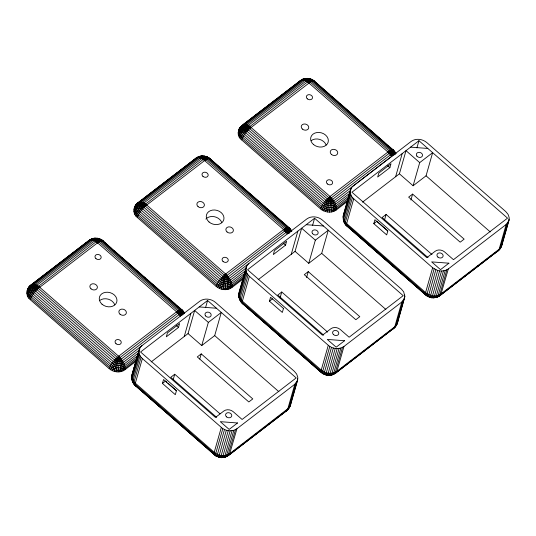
<?xml version="1.0" encoding="UTF-8"?>
<svg xmlns="http://www.w3.org/2000/svg" width="536" height="536" viewBox="0 0 536 536"><rect width="100%" height="100%" fill="white"/><g stroke="black" fill="none" stroke-linecap="round" stroke-linejoin="round"><path stroke-width="0.8" d="M139.192 349.539L132.137 374.309C131.079 378.135 131.99 382.603 135.126 385.21L216.49 455.942L215.626 455.761L215.465 455.252L215.733 453.443L222.795 428.666L142.362 358.557C138.348 355.509 137.524 348.762 141.919 345.666M136.673 360.721L124.834 369.82C120.185 373.203 113.404 372.272 109.17 368.634L30.251 299.664C32.033 294.7 35.704 290.599 39.724 287.289L97.599 242.808L98.899 238.56L100.48 239.224L97.438 238.239L95.569 238.138L96.715 239.103L97.599 242.808L176.518 311.785L180.297 316.173C182.495 314.625 182.079 311.255 180.076 309.728L101.157 240.758C99.039 238.935 95.649 238.473 93.324 240.162L35.443 284.643C33.245 286.19 33.661 289.561 35.664 291.088L114.583 360.065C116.701 361.88 120.091 362.343 122.416 360.654L199.801 301.192C204.451 297.808 211.231 298.733 215.465 302.371L294.385 371.348L296.683 374.108L297.781 377.243L297.554 380.366L290.492 405.142L289.406 407.648L287.772 409.765L228.772 455.298L225.207 457.175L221.616 457.657L221.234 457.335M243.029 278.988L231.847 287.577C227.197 290.961 220.41 290.03 216.175 286.392L137.263 217.422C139.045 212.457 142.717 208.357 146.73 205.047L204.611 160.566C205.174 159.936 206.849 155.809 207.526 157.43L209.12 158.294L207.318 156.84L205.911 156.318L205.797 156.787M297.554 380.366L294.827 384.238L236.946 428.72L233.857 430.294L230.165 430.837L222.768 456.598L222.011 457.644L220.142 457.543L218.681 457.154L226.326 430.267L222.795 428.666M435.855 269.802L428.545 295.591L428.465 296.776L430.04 297.44L437.691 270.486L432.646 267.752L353.727 198.776C349.713 195.727 348.889 188.98 353.291 185.885L411.166 141.404C415.815 138.027 422.596 138.951 426.83 142.589L505.75 211.566L508.048 214.326L509.146 217.455L508.919 220.584L501.863 245.361L500.771 247.867L499.137 249.977L440.136 295.517L436.572 297.393L432.988 297.875L433.765 297.5L434.475 295.825L441.537 271.049L445.222 270.512L448.31 268.938L506.192 224.457L508.919 220.584M239.418 297.085L238.895 295.939L238.949 297.433L238.868 293.607L246.815 265.856L248.932 263.424M351.167 188.31L343.221 216.068L343.67 221.381L345.646 224.892L425.678 295.001L427.855 296.153M132.452 380.707L131.702 377.009L132.137 374.309L139.802 348.092M239.592 291.832L239.76 290.626L238.714 294.767M323.503 373.699L321.325 372.54L241.294 302.431L239.311 298.927L239.311 296.79L246.366 272.013L245.924 268.838L246.815 265.856M124.834 369.82C125.712 364.587 122.268 359.676 118.637 356.259L39.724 287.289C36.193 282.988 29.279 283.45 27.691 289.199L28.609 287.892M231.847 287.577C232.725 282.351 229.281 277.434 225.649 274.023L146.73 205.047C143.206 200.745 136.291 201.208 134.704 206.956L136.084 204.611L142.529 199.459M336.199 210.038C337.084 204.806 333.633 199.895 330.009 196.478L251.089 127.508C242.788 117.82 232.879 133.799 241.615 139.876L320.535 208.852C324.769 212.49 331.55 213.422 336.199 210.038L347.382 201.442M123.394 370.731C124.332 365.512 121.746 360.299 118.637 356.259L177.811 310.867L180.076 309.728L181.684 309.627L184.605 313.165L181.684 309.627M230.4 288.489C231.344 283.269 228.751 278.063 225.649 274.023L284.824 228.624L287.088 227.485L288.696 227.385L291.618 230.922L288.696 227.385M334.759 210.95C335.697 205.73 333.111 200.518 330.009 196.478L389.176 151.085L391.441 149.946L393.049 149.846L395.97 153.383L393.049 149.846M30.251 299.664C24.857 295.684 26.492 287.544 31.818 284.455L89.693 239.974L93.324 240.162L97.599 242.808L100.091 241.2L102.765 240.657L111.046 248.168M28.964 298.351C30.847 293.406 35.215 289.809 39.724 287.289C35.724 286.204 30.364 285.909 27.57 289.554L27.725 294.204L30.686 298.438L109.605 367.415C113.773 370.999 120.453 371.91 125.035 368.58L136.218 359.991M137.263 217.422C131.869 213.442 133.498 205.301 138.831 202.213L196.705 157.731L198.997 157.571L201.744 158.556L204.611 160.566L283.524 229.542L287.303 233.93C289.5 232.39 289.092 229.013 287.088 227.485L208.169 158.515C206.052 156.693 202.662 156.231 200.33 157.919L142.455 202.4C140.258 203.948 140.673 207.325 142.677 208.846L221.596 277.822C223.713 279.638 227.103 280.107 229.428 278.412L306.813 218.949C311.463 215.566 318.243 216.497 322.478 220.135L401.397 289.105L403.695 291.865L404.848 296.589L397.504 322.9L396.419 325.406L394.784 327.523L335.777 373.056L332.22 374.932L328.628 375.414L327 374.999L327.148 375.3L329.024 375.401L329.781 374.356L337.178 348.594L340.869 348.052L343.958 346.477L401.833 301.996L404.566 298.13M135.976 216.109C137.853 211.164 142.228 207.566 146.73 205.047C142.737 203.961 137.377 203.673 134.576 207.311L134.737 211.961L137.698 216.196L216.618 285.172C220.785 288.757 227.465 289.668 232.048 286.338L243.887 277.239M131.889 378.182L131.977 375.495M397.786 321.359L397.504 322.9L396.218 324.943M501.649 244.932L501.374 246.446L502.145 243.82M121.746 371.394C122.764 366.209 121.049 360.835 118.637 356.259C114.624 359.576 110.952 363.669 109.17 368.634M228.758 289.152C229.776 283.966 228.061 278.593 225.649 274.023C221.629 277.333 217.964 281.427 216.175 286.392M333.111 211.613C334.129 206.427 332.414 201.054 330.009 196.478C325.989 199.794 322.317 203.888 320.535 208.852M119.95 371.803C121.056 366.651 120.198 361.237 118.637 356.259L114.282 362.276L110.684 369.766M226.963 289.561C228.068 284.408 227.21 278.995 225.649 274.023L221.294 280.033L217.69 287.524M331.315 212.022C332.427 206.863 331.57 201.449 330.009 196.478L325.647 202.494L322.049 209.985M118.054 371.937L119.026 363.669L118.637 356.259L115.374 362.872L112.379 370.691M225.066 289.695L226.038 281.427L225.649 274.023L222.386 280.63L219.392 288.448M329.419 212.155L330.39 203.888L330.009 196.478L326.739 203.09L323.744 210.903M116.124 371.79L118.637 356.259L114.215 371.368M223.137 289.547L225.649 274.023L221.227 289.125M310.156 79.248L310.27 78.779L306.934 78.357L308.079 79.321L308.964 83.026L387.883 151.996L391.662 156.391L333.781 200.873C331.456 202.561 328.065 202.099 325.948 200.276L247.029 131.307C245.026 129.779 244.61 126.409 246.815 124.861L304.689 80.38C307.014 78.692 310.404 79.154 312.522 80.976L391.441 149.946C393.444 151.474 393.86 154.844 391.662 156.391M327.489 212.008L330.009 196.478L325.58 211.586M138.911 351.08L131.856 375.85L132.305 381.17M138.965 352.668L131.91 377.438L134.02 382.021L214.219 452.304C218.454 455.948 225.241 456.873 229.89 453.49L288.964 407.889L289.882 406.583L297.835 378.831M139.353 354.256L132.298 379.032L132.137 380.138L133.833 383.086L214.018 453.349C218.185 456.933 224.865 457.851 229.448 454.515L288.502 408.935L296.026 383.113M140.064 355.797L133.008 380.573L132.968 382.617L134.281 384.674L215.968 455.995M141.075 357.251L134.02 382.021L134.281 384.674L214.809 455.131L215.519 455.211M142.362 358.557L135.3 383.334L135.394 385.806L136.6 386.235M162.435 383.428L163.547 379.522L176.431 390.778L175.319 394.69L162.435 383.428L165.477 381.089L166.703 382.161M178.501 327.429L179.62 323.516L167.433 332.883L166.321 336.796L178.501 327.429L176.357 325.553M184.243 336.521L190.836 313.366M173.262 379.428L174.736 374.242L219.995 413.792M188.049 333.593L194.642 310.445L208.337 322.404L201.737 345.559L188.049 333.593L151.172 361.927M205.543 307.677L207.586 300.495L296.174 377.913L242.105 419.467L233.247 411.722A6.74 5.38 15.9 0 0 223.84 411.012L215.465 417.45L140.573 351.998L207.586 300.495M199.761 359.06L201.241 353.874L252.778 398.918L248.818 401.96L197.281 356.922L201.241 353.874M201.737 345.559L214.688 335.61L221.281 312.455L208.337 322.404M246.205 267.296L239.15 292.073L239.163 294.492M245.977 270.425L238.922 295.202L238.761 296.334L239.8 299.838M246.366 272.013L247.076 273.561L240.021 298.331L240.416 301.178L242.902 303.912L321.821 372.888L322.531 372.969M247.076 273.561L248.088 275.008L240.845 300.843L241.917 302.907M248.088 275.008L249.374 276.315L242.105 302.137L242.406 303.57L245.488 305.641M221.281 427.534L214.219 452.304L214.045 454.186L214.809 455.131M224.49 429.584L217.435 454.361L217.067 456.116L217.583 456.531M230.165 430.837L228.236 430.689L221.18 455.459L220.142 457.543M232.061 430.703L225.006 455.473L224.175 457.161L223.07 457.556L225.207 457.175L228.021 455.412L235.505 429.631M283.444 308.535L282.325 312.448L269.44 301.185L270.559 297.279L283.531 308.502M285.514 245.186L286.626 241.274L274.445 250.64L273.327 254.553L285.514 245.186L283.363 243.31M233.857 430.294L226.4 456.069L225.864 456.779L222.4 457.288L218.789 456.752L215.465 455.252M236.946 428.72L229.448 454.515L225.703 456.732L224.443 457.242L223.606 456.987M291.249 254.278L297.849 231.13M280.06 297.922L281.748 291.999L327.63 332.099M295.061 251.351L301.654 228.202L315.342 240.168L308.749 263.317L295.061 251.351L258.185 279.692M312.555 225.435L314.599 218.253L403.179 295.671L349.117 337.224L340.253 329.479A6.74 5.38 15.9 0 0 330.853 328.769L322.478 335.208L247.585 269.755L314.599 218.253M306.565 277.554L308.254 271.631L359.79 316.675L355.83 319.724L304.294 274.68L308.254 271.631M308.749 263.317L321.694 253.367L328.293 230.219L315.342 240.168M294.827 384.238L287.765 409.015L286.646 410.817L227.88 455.808M350.557 189.757L343.502 214.527L343.067 217.227L343.817 220.926L343.777 219.546M350.33 192.886L343.275 217.656C342.799 221.087 344.923 224.095 347.254 226.373L427.333 296.214M350.718 194.474L343.663 219.251L343.502 220.356L345.197 223.304L425.383 293.567C429.55 297.152 436.23 298.07 440.813 294.733L499.867 249.146L507.391 223.331M351.428 196.015L344.199 221.877L345.646 224.892L347.14 225.609M352.44 197.469L345.385 222.239L345.285 224.195L425.41 294.398C429.021 297.48 434.448 298.472 438.776 296.368L439.808 294.619L446.87 269.843M353.727 198.776L346.671 223.552L346.49 225.428L347.254 226.373M249.374 276.315L328.287 345.291L321.232 370.068L321.057 371.944L321.821 372.888M328.287 345.291L329.801 346.423L322.746 371.2L322.478 373.009L322.98 373.753M329.801 346.423L331.503 347.348L324.193 373.13L324.106 374.322L325.774 374.724M331.503 347.348L333.338 348.025L325.694 374.912L327.148 375.3L328.193 373.217L335.248 348.447L337.178 348.594M373.8 223.646L374.912 219.733L387.796 230.996L386.684 234.909L373.8 223.646L376.842 221.308L387.89 230.956M389.866 167.647L390.985 163.735L378.798 173.101L377.686 177.014L389.866 167.647L387.722 165.771M339.074 348.46L331.643 374.228L330.658 375.287L328.246 375.093M340.869 348.052L333.807 372.828L332.876 374.537L330.082 375.314M342.511 347.388L335.456 372.158L334.424 373.914C330.096 376.017 324.662 375.026 321.057 371.944L242.138 302.967L239.981 300.374M343.958 346.477L336.903 371.254L335.777 373.056L332.715 374.49M395.608 176.733L402.201 153.584M384.419 220.383L386.101 214.46L431.989 254.56M399.414 173.811L406.007 150.656L419.701 162.622L413.102 185.771L399.414 173.811L362.537 202.146M416.908 147.896L418.958 140.707L507.538 218.132L453.469 259.685L444.612 251.94A6.74 5.38 15.9 0 0 435.212 251.23L426.83 257.669L351.938 192.216L418.958 140.707M410.918 200.015L412.606 194.092L464.143 239.136L460.183 242.178L408.646 197.134L412.606 194.092M413.102 185.771L426.053 175.821L432.646 152.673L419.701 162.622M401.833 301.996L394.777 326.772L393.659 328.575L392.767 329.091L395.648 326.297L396.895 324.347L404.848 296.589M403.032 300.87L395.514 326.692L336.454 372.279C331.878 375.609 325.198 374.691 321.024 371.106L242.105 302.137L239.15 297.895M404.338 296.596L404.794 295.001M432.646 267.752L425.584 292.522L425.678 295.001L426.884 295.43M434.16 268.884L426.87 294.686L426.991 295.979L428.947 296.75M441.537 271.049L439.6 270.908L432.23 296.676L431.708 297.735L430.04 297.44M443.426 270.921L436.371 295.691L435.54 297.38L434.435 297.775M445.222 270.512L438.167 295.289L437.229 296.998L434.971 297.205M448.31 268.938L440.813 294.733L437.999 296.817L435.808 297.46M506.192 224.457L499.13 249.227L498.011 251.036L493.18 254.58M497.127 251.545L499.137 249.977L501.254 246.801L509.2 219.05M205.911 156.318L204.611 160.566C202.447 157.262 197.838 155.319 195.144 159.025L178.702 171.661M217.093 456.565L219.995 457.242M241.615 139.876C243.398 134.918 247.069 130.817 251.089 127.508L310.257 82.109L313.426 80.789L314.632 81.217L314.927 82.651M240.329 138.569C242.212 133.618 246.58 130.027 251.089 127.508C246.774 123.863 239.552 124.627 238.446 130.858M27.952 296.904C29.909 291.973 34.934 288.991 39.724 287.289L34.847 285.206L30.78 285.427C28.04 288.428 29.219 293.239 32.2 295.617L111.113 364.587C114.784 367.743 120.66 368.547 124.687 365.619L137.183 356.011M134.965 214.661C136.921 209.73 141.94 206.749 146.73 205.047L141.859 202.963L137.792 203.184C135.052 206.193 136.231 210.996 139.206 213.375L218.125 282.351C221.797 285.5 227.666 286.304 231.699 283.377L245.508 272.764M239.317 137.116C241.274 132.191 246.299 129.209 251.089 127.508C247.766 126.081 243.445 125.109 240.309 127.461C238.433 130.784 239.934 134.978 242.708 137.296L321.627 206.266C325.607 209.69 331.978 210.561 336.353 207.385L348.849 197.777M27.242 295.356C29.259 290.452 34.833 288.18 39.724 287.289C36.401 285.862 32.08 284.897 28.944 287.242C27.068 290.566 28.569 294.76 31.343 297.078L110.262 366.055C114.242 369.472 120.613 370.343 124.982 367.167L136.821 358.068M134.255 213.114C136.265 208.209 141.846 205.945 146.73 205.047C143.414 203.62 139.085 202.655 135.95 205C134.08 208.323 135.581 212.517 138.355 214.835L217.274 283.812C221.254 287.229 227.626 288.1 231.994 284.924L243.833 275.826M238.607 135.575C240.624 130.67 246.198 128.399 251.089 127.508C247.089 126.422 241.729 126.128 238.935 129.772L239.09 134.422L242.051 138.656L320.97 207.633C325.138 211.211 331.817 212.129 336.4 208.799L348.239 199.7M344.112 213.087L343.342 215.713L343.945 214.286M26.854 293.768C28.897 288.897 34.914 287.423 39.724 287.289C35.148 286.72 28.843 287.356 26.8 292.18M136.821 204.531L137.94 202.722L195.821 158.241L199.385 156.365L201.523 155.983L203.412 157.872L204.611 160.566L209.067 158.328L209.777 158.415L210.541 159.359M133.866 211.526C135.91 206.655 141.926 205.181 146.73 205.047C142.161 204.477 135.856 205.114 133.812 209.938M307.322 78.343L303.738 78.826L300.173 80.702L242.299 125.183L239.056 129.417M238.219 133.987C240.262 129.116 246.279 127.635 251.089 127.508C246.513 126.938 240.208 127.575 238.165 132.399M299.055 82.511C300.656 77.928 306.572 80.581 308.964 83.026L312.448 80.058L313.319 80.239L313.473 80.748M290.284 404.714L290.78 403.601L290.492 405.142L289.212 407.179M239.974 128.111L241.622 125.96M27.081 290.639L27.57 289.554M134.094 208.397L134.576 207.311M289.882 406.583L287.772 409.765L285.762 411.326L284.69 411.554M199.955 157.068L200.94 156.016L202.97 155.882L204.062 157.832L204.611 160.566L207.412 157.946L208.966 157.778M204.002 156.391L204.598 156.304L204.611 160.566C203.305 157.758 200.142 154.81 197.174 157.39M396.895 324.347L394.777 326.772L336.903 371.254C332.253 374.63 325.466 373.706 321.232 370.068L242.312 301.091L240.021 298.331L238.868 293.607M395.648 326.297L393.806 328.112M498.165 250.573L498.962 249.448M501.254 246.801L499.13 249.227L441.255 293.708C436.606 297.091 429.818 296.16 425.584 292.522L346.671 223.552L344.373 220.792L343.221 216.068M89.552 240.369L90.946 239.183L94.51 238.225L96.4 240.115L97.599 242.808L101.083 239.847L101.954 240.021L103.528 241.602M300.924 80.588L302.311 79.402L305.875 78.444L307.771 80.333L308.964 83.026L311.671 79.301L314.632 81.217M29.071 286.854L30.934 284.964L88.809 240.483L93.13 238.54L95.79 240.255L97.599 242.808L99.991 239.25L101.954 240.021M195.144 159.025L196.705 157.731M246.178 267.94L230.393 280.067C227.405 282.244 223.043 281.648 220.323 279.31L141.404 210.333C138.824 208.377 138.295 204.035 141.122 202.045L198.997 157.571L202.97 155.882M30.257 285.748L40.776 277.655M42.096 276.65L51.959 269.065M53.272 268.054L63.797 259.967M65.111 258.955L75.636 250.868M76.95 249.856L86.819 242.279M143.842 198.447L177.383 172.672M301.058 80.192L243.183 124.674C239.378 127.347 240.088 133.196 243.565 135.836L322.484 204.806C326.149 207.961 332.025 208.765 336.052 205.837L349.204 195.727M243.592 124.446L265.3 107.763M266.613 106.758L277.139 98.671M278.452 97.659L288.314 90.075M289.634 89.063L300.448 80.882M139.822 349.673L123.381 362.309C120.392 364.487 116.031 363.89 113.31 361.552L34.391 292.576C31.812 290.619 31.282 286.278 34.11 284.288L91.984 239.813C94.979 237.636 99.334 238.232 102.061 240.57L180.974 309.547L182.91 312.314L183.191 314.357L180.19 312.729L176.518 311.785L180.719 310.384L182.669 310.632L183.989 312.924L180.036 311.644L176.518 311.785L180.893 315.61M138.616 352.862L124.144 363.984C120.58 366.57 115.387 365.86 112.145 363.073L33.225 294.103C30.15 291.765 29.52 286.593 32.89 284.227L90.765 239.746L91.87 239.049L94.048 239.706L97.599 242.808C98.624 241.254 95.951 236.778 98.892 238.634M245.629 270.62L231.157 281.742C227.592 284.335 222.4 283.618 219.157 280.831L140.238 211.861C137.162 209.522 136.533 204.357 139.903 201.985L197.777 157.504L200.142 156.298M350.531 190.401L334.745 202.528C331.757 204.705 327.396 204.109 324.675 201.764L245.756 132.794C243.183 130.831 242.647 126.496 245.475 124.506L303.349 80.025C306.344 77.854 310.699 78.45 313.426 80.789L392.345 149.765L394.275 152.526L394.556 154.569L391.555 152.948L387.883 151.996L392.084 150.603L394.034 150.851L395.655 154.361M349.981 193.081L335.509 204.203C331.945 206.789 326.752 206.079 323.51 203.291L244.59 134.322C241.522 131.983 240.885 126.811 244.255 124.446L302.13 79.965L303.235 79.268L305.413 79.924L308.964 83.026L310.27 78.779L311.671 79.301M269.44 301.185L272.489 298.847M174.736 374.242L170.776 377.284L216.658 417.383M281.748 291.999L277.789 295.048L323.67 335.147M386.101 214.46L382.141 217.502L428.03 257.602M240.624 445.423L241.937 444.411M335.549 373.063L392.111 329.593M476.98 266.432L478.3 265.421M491.86 255.592L439.245 296.026L438.18 296.254M95.957 238.125L93.927 238.259L90.169 239.632M89.083 240.671L88.132 241.267L89.693 239.974M301.534 79.851C304.495 77.271 307.657 80.219 308.964 83.026L309.044 79.395L308.602 78.484M91.71 239.002L93.13 238.54M227.411 456.149L225.703 456.732M196.565 158.127L197.643 157.691M303.075 79.221L305.875 78.444M198.722 156.76L200.41 156.378M202.139 156.291L205.824 156.572L210.065 159.004M200.94 156.016L201.523 155.983M93.927 238.259L94.51 238.225M328.628 375.414L329.024 375.401M221.616 457.657L222.011 457.644M410.576 147.145L427.815 148.452M202.575 155.902L204.451 155.996M306.224 224.691L323.456 225.991M431.507 297.761L433.376 297.862M199.211 306.934L216.45 308.234M204.25 156.023L207.492 156.981M437.691 270.486L439.6 270.908M430.046 297.366L431.708 297.735M333.338 348.025L335.248 348.447M327.349 375.274L324.106 374.322M226.326 430.267L228.236 430.689M218.681 457.154L220.336 457.516M394.523 153.551L391.535 152.405L387.883 151.996L392.258 155.829M289.206 233.595L286.894 231.512L283.524 229.542C286.204 228.725 290.767 227.934 291.798 231.458L289.681 228.39L288.81 228.148L286.459 228.383L283.524 229.542L287.202 230.493L290.204 232.115L290.17 231.09L287.182 229.944L283.524 229.542L287.906 233.374M183.158 313.332L180.17 312.187L176.518 311.785L181.356 314.96M100.513 239.666L102.108 240.537M322.639 373.525L324.28 374.463M215.626 455.761L217.274 456.699M395.354 153.142L391.401 151.862L387.883 151.996L392.721 155.179M291.001 230.681L287.048 229.401L283.524 229.542L287.102 231.016L289.574 232.731M208.618 157.544L210.273 158.756M101.606 239.786L103.267 240.999M393.927 155.192L391.454 153.477L387.883 151.996L392.587 151.326L395.535 152.579M182.562 314.974L180.089 313.259L176.518 311.785L181.222 311.108L184.17 312.361M426.053 175.821L490.246 231.927M314.136 80.869L393.551 150.194M314.9 81.814L325.546 91.12M328.052 93.311L329.305 94.41M331.811 96.594L333.687 98.235M335.57 99.884L338.069 102.068M339.322 103.167L354.986 116.848M357.485 119.039L359.368 120.68M361.244 122.322L363.127 123.963M365.003 125.612L367.508 127.796M368.761 128.895L384.419 142.576M387.555 145.316L388.808 146.408M391.313 148.599L393.19 150.241M362.999 239.592L366.128 242.332M367.381 243.424L369.264 245.066M371.77 247.257L373.023 248.349M392.439 265.32L395.568 268.06M396.821 269.152L399.327 271.343M401.203 272.985L403.085 274.626M405.591 276.817L406.844 277.909M422.502 291.597L425.008 293.788M321.694 253.367L385.887 309.466M209.777 158.415L289.192 227.733L290.666 229.562M211.171 159.902L213.676 162.093M214.929 163.192L231.21 177.423M233.716 179.614L234.969 180.706M237.475 182.897L239.358 184.538M241.234 186.18L243.739 188.37M244.992 189.463L260.65 203.151M263.156 205.342L265.032 206.983M266.915 208.625L268.791 210.266M270.673 211.908L273.179 214.099M274.432 215.191L289.46 228.329M209.067 158.328L287.986 227.304L289.46 229.08L290.17 231.09M247.371 307.282L249.247 308.924M251.753 311.115L253.005 312.207M268.663 325.895L271.799 328.628M273.052 329.72L274.928 331.369M277.434 333.553L278.687 334.652M298.103 351.623L301.232 354.356M302.485 355.455L304.991 357.639M306.873 359.281L308.749 360.929M311.255 363.113L312.508 364.212M214.688 335.61L278.881 391.709M102.765 240.657L182.18 309.976L183.654 311.805L183.748 312.696M114.181 250.902L115.434 252M117.94 254.191L119.816 255.833M121.699 257.474L124.198 259.665M125.451 260.757L141.109 274.445M143.614 276.63L145.497 278.278M147.373 279.919L149.879 282.103M151.132 283.202L170.549 300.173M173.684 302.907L174.937 304.006M177.443 306.19L179.319 307.838M181.195 309.48L182.448 310.572M167.929 383.233L176.525 390.744M149.129 397.183L152.258 399.923M153.51 401.015L156.016 403.206M157.899 404.848L159.152 405.946M178.568 422.911L181.697 425.651M182.95 426.743L185.456 428.934M187.332 430.576L189.215 432.217M191.72 434.408L192.973 435.507M207.378 448.096L211.76 451.928M213.013 453.021L214.896 454.662M344.159 222.299L344.956 223.077M395.019 152.023L393.813 150.79L393.846 151.621M133.591 382.858L134.134 384.037L132.794 382.081M99.817 300.421A8.991 7.169 15.9 0 1 114.758 304.817M205.871 219.083A8.991 7.169 15.9 0 1 214.568 216.745A8.991 7.169 15.9 0 1 221.77 222.574M311.182 140.64A8.991 7.169 15.9 0 1 326.123 145.035M35.919 286.599L35.979 288.214L37.004 289.681L115.923 358.658L118.302 359.736L121.283 359.06L179.158 314.585C180.666 313.526 180.377 311.215 179.011 310.177L100.091 241.2L97.713 240.121L94.731 240.798L36.857 285.273L35.919 286.599M37.822 286.84L38.371 288.401L117.29 357.378L118.496 357.927L120.01 357.586L177.885 313.104L178.408 312.166L177.811 310.867L98.892 241.89L97.686 241.341L96.172 241.682L37.822 286.84M142.931 204.357L142.985 205.971L144.017 207.439L222.936 276.415L225.314 277.494L228.296 276.824L286.17 232.343C287.671 231.284 287.39 228.973 286.023 227.934L207.104 158.958L204.719 157.879L201.744 158.556L143.869 203.03L142.931 204.357M144.834 204.598L145.383 206.166L224.303 275.135L225.509 275.685L227.023 275.343L284.897 230.862L285.42 229.924L284.824 228.624L205.904 159.648L204.692 159.105L203.184 159.447L144.834 204.598M247.29 126.818L247.344 128.432L248.369 129.9L327.288 198.876L329.667 199.955L332.648 199.278L390.523 154.797C392.03 153.745 391.742 151.433 390.375 150.388L311.456 81.418L309.078 80.34L306.096 81.01L248.222 125.491L247.29 126.818M249.186 127.052L249.736 128.62L328.655 197.596L329.861 198.146L331.375 197.804L389.25 153.323L389.773 152.385L389.176 151.085L310.257 82.109L309.051 81.559L307.537 81.901L249.186 127.052M237.535 422.978L229.153 429.416L220.296 421.671L237.535 422.978M344.548 340.735L336.166 347.174L327.308 339.429L344.548 340.735M448.9 263.196L440.525 269.635L431.661 261.89L448.9 263.196M116.024 343.723A3.149 2.513 15.9 0 0 121.176 342.966A3.149 2.513 15.9 0 0 117.27 339.556A3.149 2.513 15.9 0 0 116.024 343.723M102.028 304.22A8.991 7.169 15.9 0 0 116.741 302.07A8.991 7.169 15.9 0 0 105.585 292.321A8.991 7.169 15.9 0 0 102.028 304.22M226.54 416.874A3.149 2.513 15.9 0 0 231.693 416.124A3.149 2.513 15.9 0 0 227.787 412.707A3.149 2.513 15.9 0 0 226.54 416.874M120.024 314.197A3.819 3.049 15.9 0 0 126.282 313.279A3.819 3.049 15.9 0 0 121.538 309.138A3.819 3.049 15.9 0 0 120.024 314.197M91.033 288.857A3.819 3.049 15.9 0 0 97.291 287.946A3.819 3.049 15.9 0 0 92.547 283.799A3.819 3.049 15.9 0 0 91.033 288.857M95.944 258.627A3.149 2.513 15.9 0 0 101.096 257.876A3.149 2.513 15.9 0 0 97.19 254.459A3.149 2.513 15.9 0 0 95.944 258.627M205.536 315.892A3.149 2.513 15.9 0 0 210.889 316.019A3.149 2.513 15.9 0 0 207.787 312.113A3.149 2.513 15.9 0 0 205.536 315.892M223.036 261.481A3.149 2.513 15.9 0 0 228.189 260.731A3.149 2.513 15.9 0 0 224.283 257.314A3.149 2.513 15.9 0 0 223.036 261.481M209.04 221.978A8.991 7.169 15.9 0 0 223.753 219.827A8.991 7.169 15.9 0 0 212.598 210.079A8.991 7.169 15.9 0 0 209.04 221.978M333.553 334.632A3.149 2.513 15.9 0 0 338.705 333.881A3.149 2.513 15.9 0 0 334.799 330.464A3.149 2.513 15.9 0 0 333.553 334.632M227.036 231.954A3.819 3.049 15.9 0 0 233.294 231.043A3.819 3.049 15.9 0 0 228.55 226.895A3.819 3.049 15.9 0 0 227.036 231.954M198.045 206.615A3.819 3.049 15.9 0 0 204.303 205.703A3.819 3.049 15.9 0 0 199.56 201.556A3.819 3.049 15.9 0 0 198.045 206.615M202.956 176.384A3.149 2.513 15.9 0 0 208.109 175.634A3.149 2.513 15.9 0 0 204.203 172.224A3.149 2.513 15.9 0 0 202.956 176.384M312.548 233.649A3.149 2.513 15.9 0 0 317.902 233.776A3.149 2.513 15.9 0 0 314.8 229.87A3.149 2.513 15.9 0 0 312.548 233.649M327.389 183.942A3.149 2.513 15.9 0 0 332.541 183.185A3.149 2.513 15.9 0 0 328.635 179.774A3.149 2.513 15.9 0 0 327.389 183.942M313.393 144.432A8.991 7.169 15.9 0 0 328.112 142.288A8.991 7.169 15.9 0 0 316.95 132.533A8.991 7.169 15.9 0 0 313.393 144.432M437.905 257.092A3.149 2.513 15.9 0 0 443.058 256.342A3.149 2.513 15.9 0 0 439.152 252.925A3.149 2.513 15.9 0 0 437.905 257.092M331.389 154.408A3.819 3.049 15.9 0 0 337.647 153.497A3.819 3.049 15.9 0 0 332.903 149.356A3.819 3.049 15.9 0 0 331.389 154.408M302.398 129.076A3.819 3.049 15.9 0 0 308.656 128.164A3.819 3.049 15.9 0 0 303.912 124.017A3.819 3.049 15.9 0 0 302.398 129.076M307.309 98.845A3.149 2.513 15.9 0 0 312.461 98.095A3.149 2.513 15.9 0 0 308.555 94.678A3.149 2.513 15.9 0 0 307.309 98.845M416.901 156.11A3.149 2.513 15.9 0 0 422.254 156.237A3.149 2.513 15.9 0 0 419.152 152.331A3.149 2.513 15.9 0 0 416.901 156.11"/></g></svg>
